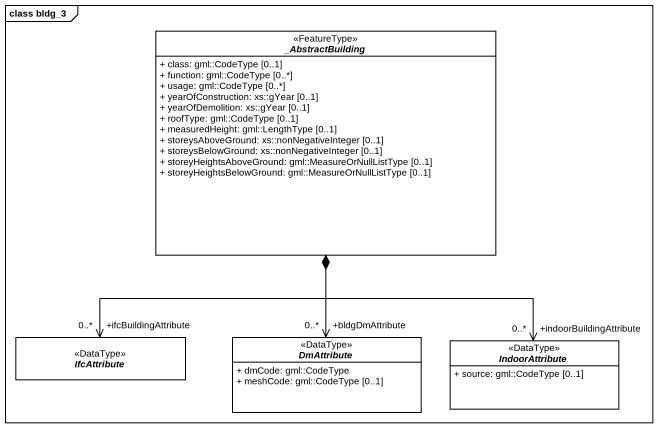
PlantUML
@startuml
mainframe class bldg_3
hide circle
hide empty members
skinparam classAttributeIconSize 0
abstract class "_AbstractBuilding" as AbstractBuilding <<FeatureType>> #FFFFFF {
  + class: gml::CodeType [0..1]
  + function: gml::CodeType [0..*]
  + usage: gml::CodeType [0..*]
  + yearOfConstruction: xs::gYear [0..1]
  + yearOfDemolition: xs::gYear [0..1]
  + roofType: gml::CodeType [0..1]
  + measuredHeight: gml::LengthType [0..1]
  + storeysAboveGround: xs::nonNegativeInteger [0..1]
  + storeysBelowGround: xs::nonNegativeInteger [0..1]
  + storeyHeightsAboveGround: gml::MeasureOrNullListType [0..1]
  + storeyHeightsBelowGround: gml::MeasureOrNullListType [0..1]
}
abstract class IfcAttribute <<DataType>> #FFFFFF
abstract class DmAttribute <<DataType>> #FFFFFF {
  + dmCode: gml::CodeType
  + meshCode: gml::CodeType [0..1]
}
abstract class IndoorAttribute <<DataType>> #FFFFFF {
  + source: gml::CodeType [0..1]
}
IfcAttribute "+ifcBuildingAttribute\n0..*" <-up-* AbstractBuilding
DmAttribute "+bldgDmAttribute\n0..*" <-up-* AbstractBuilding
IndoorAttribute "+indoorBuildingAttribute\n0..*" <-up-* AbstractBuilding
@enduml
